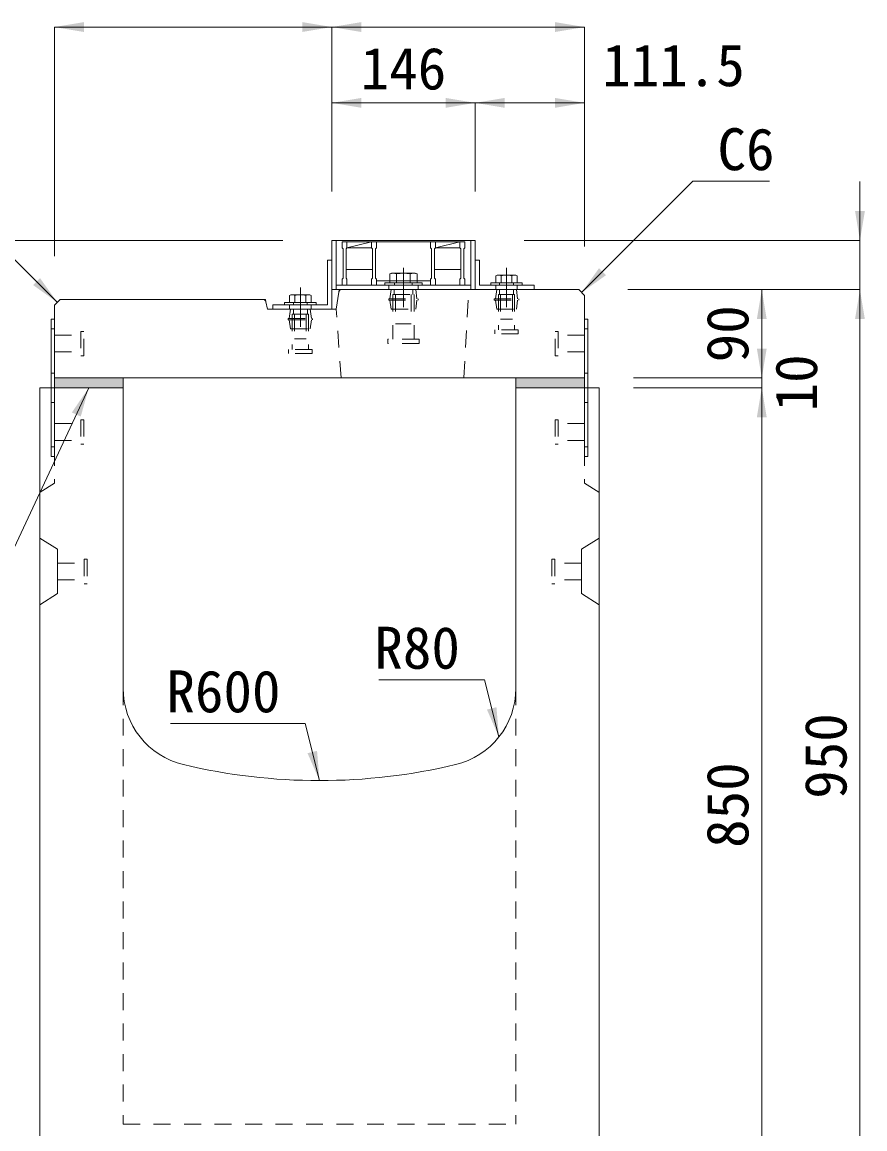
# Model space of a CAD drawing. Units: millimetres at full size. Extents: x -1934 to 78146, y -143454 to -112471.
# Drawn here: x 48849 to 49708, y -133140 to -132013 of the extents above; entities that cross this region are included whole.
import ezdxf
from ezdxf.enums import TextEntityAlignment as Align

# ---------------------------------------------------------------- set-up
doc = ezdxf.new("R2010")
doc.units = ezdxf.units.MM
doc.header["$LTSCALE"] = 23
for name, pattern in [('CHAIN', [18.5, 12, -1.5, 3.5, -1.5]), ('USER2', [1.35, 0.75, -0.6]), ('USER3', [1.35, 0.75, -0.6])]:
    doc.linetypes.add(name, pattern=pattern)
for name, color, linetype, lineweight in [('インサート', 92, 'USER2', 9), ('グレーチング', 7, 'Continuous', 9), ('ジョイント', 7, 'Continuous', 5), ('モルタル', 7, 'Continuous', 13), ('作業エリア', 11, 'Continuous', 13), ('受枠', 3, 'Continuous', 13), ('寸法線', 7, 'Continuous', 13), ('引出線', 4, 'Continuous', 13), ('本体', 2, 'Continuous', 13), ('ｲﾝｻｰﾄ', 3, 'USER3', 5)]:
    doc.layers.add(name, color=color, linetype=linetype, lineweight=lineweight)
doc.layers.add('ハッチング_モルタル', color=30, linetype='Continuous')
doc.styles.add('ＭＳ ゴシック', font='')
doc.styles.get('ＭＳ ゴシック').set_extended_font_data('MS Gothic')

# ---------------------------------------------------------------- blocks, each defined once
blk = doc.blocks.new('filled_arrow')
at = {"color": 0, "linetype": 'Continuous', "lineweight": -2}
blk.add_solid([(7.5, 1.25), (0, 0), (7.5, -1.25)], dxfattribs=at)

msp = doc.modelspace()

# ---------------------------------------------------------------- hatches: boundary and pattern name
at = {"layer": 'ハッチング_モルタル'}
for points in [[(48952.11, -132385.71), (48952.11, -132375.71), (48882.11, -132375.71), (48882.11, -132385.71)], [(49422.11, -132385.71), (49422.11, -132375.71), (49352.11, -132375.71), (49352.11, -132385.71)]]:
    msp.add_hatch(color=256, dxfattribs=at).paths.add_polyline_path(points)

# ---------------------------------------------------------------- linework, layer by layer
at = {"layer": 'インサート', "linetype": 'Continuous', "lineweight": 13}
for p, q in [((49225.62, -132268.91), (49223.76, -132269.76)), ((49223.76, -132269.76), (49223.76, -132278.91)), ((49249.61, -132268.91), (49225.62, -132268.91)), ((49249.61, -132268.91), (49251.46, -132269.76)), ((49251.46, -132269.76), (49251.46, -132278.91)), ((49333.13, -132270.91), (49331.66, -132271.76)), ((49331.66, -132271.76), (49331.66, -132278.91)), ((49333.13, -132270.91), (49352.1, -132270.91)), ((49352.1, -132270.91), (49353.56, -132271.76)), ((49353.56, -132271.76), (49353.56, -132278.91)), ((49251.46, -132278.91), (49223.76, -132278.91)), ((49331.66, -132278.91), (49353.56, -132278.91)), ((49123.13, -132290.91), (49121.66, -132291.76)), ((49121.66, -132291.76), (49121.66, -132298.91)), ((49123.13, -132290.91), (49142.1, -132290.91)), ((49142.1, -132290.91), (49143.56, -132291.76)), ((49143.56, -132291.76), (49143.56, -132298.91)), ((49121.66, -132298.91), (49143.56, -132298.91))]:
    msp.add_line(p, q, dxfattribs=at)
at = {"layer": 'インサート', "linetype": 'Continuous', "lineweight": 5}
for p, q in [((49230.69, -132269.76), (49230.69, -132278.91)), ((49244.54, -132269.76), (49244.54, -132278.91)), ((49337.14, -132271.76), (49337.14, -132278.91)), ((49348.09, -132271.76), (49348.09, -132278.91)), ((49127.14, -132291.76), (49127.14, -132298.91)), ((49138.09, -132291.76), (49138.09, -132298.91))]:
    msp.add_line(p, q, dxfattribs=at)
at = {"layer": 'インサート', "linetype": 'Continuous'}
for p, q in [((49256.61, -132278.91), (49218.61, -132278.91)), ((49218.61, -132278.91), (49218.61, -132281.21)), ((49256.61, -132281.21), (49218.61, -132281.21)), ((49256.61, -132278.91), (49256.61, -132281.21)), ((49326.61, -132278.91), (49358.61, -132278.91)), ((49326.61, -132278.91), (49326.61, -132281.21)), ((49326.61, -132281.21), (49358.61, -132281.21)), ((49358.61, -132278.91), (49358.61, -132281.21)), ((49116.61, -132298.91), (49148.61, -132298.91)), ((49116.61, -132298.91), (49116.61, -132301.21)), ((49116.61, -132301.21), (49148.61, -132301.21)), ((49148.61, -132298.91), (49148.61, -132301.21))]:
    msp.add_line(p, q, dxfattribs=at)
at = {"layer": 'インサート'}
for p, q in [((49228.61, -132278.91), (49228.61, -132281.21)), ((49246.61, -132278.91), (49246.61, -132281.21)), ((49335.61, -132278.91), (49335.61, -132281.21)), ((49349.61, -132278.91), (49349.61, -132281.21)), ((49222.61, -132294.96), (49252.61, -132294.96)), ((49222.61, -132294.96), (49222.61, -132296.46)), ((49223.86, -132294.96), (49225.11, -132285.71)), ((49225.11, -132285.71), (49250.11, -132285.71)), ((49226.71, -132290.71), (49248.51, -132290.71)), ((49226.71, -132290.71), (49226.71, -132336.21)), ((49228.16, -132285.71), (49228.16, -132290.71)), ((49229.61, -132290.71), (49229.61, -132320.71)), ((49245.61, -132290.71), (49245.61, -132320.71)), ((49247.06, -132285.71), (49247.06, -132290.71)), ((49248.51, -132290.71), (49248.51, -132336.21)), ((49251.36, -132294.96), (49250.11, -132285.71)), ((49252.61, -132294.96), (49252.61, -132296.46)), ((49330.11, -132294.96), (49355.11, -132294.96)), ((49330.11, -132294.96), (49330.11, -132296.46)), ((49331.36, -132294.96), (49332.61, -132285.71)), ((49332.61, -132285.71), (49352.61, -132285.71)), ((49334.36, -132290.71), (49350.86, -132290.71)), ((49334.36, -132290.71), (49334.36, -132326.71)), ((49335.49, -132285.71), (49335.49, -132290.71)), ((49336.61, -132290.71), (49336.61, -132315.71)), ((49348.61, -132290.71), (49348.61, -132315.71)), ((49349.74, -132285.71), (49349.74, -132290.71)), ((49350.86, -132290.71), (49350.86, -132326.71)), ((49353.86, -132294.96), (49352.61, -132285.71)), ((49355.11, -132294.96), (49355.11, -132296.46)), ((49121.36, -132314.96), (49122.61, -132305.71)), ((49122.61, -132305.71), (49142.61, -132305.71)), ((49125.49, -132305.71), (49125.49, -132310.71)), ((49125.61, -132298.91), (49125.61, -132301.21)), ((49139.61, -132298.91), (49139.61, -132301.21)), ((49139.74, -132305.71), (49139.74, -132310.71)), ((49143.86, -132314.96), (49142.61, -132305.71)), ((49222.61, -132296.46), (49252.61, -132296.46)), ((49223.86, -132296.46), (49225.11, -132305.71)), ((49225.11, -132305.71), (49250.11, -132305.71)), ((49251.36, -132296.46), (49250.11, -132305.71)), ((49330.11, -132296.46), (49355.11, -132296.46)), ((49331.36, -132296.46), (49332.61, -132305.71)), ((49332.61, -132305.71), (49352.61, -132305.71)), ((49353.86, -132296.46), (49352.61, -132305.71)), ((49120.11, -132314.96), (49145.11, -132314.96)), ((49120.11, -132314.96), (49120.11, -132316.46)), ((49120.11, -132316.46), (49145.11, -132316.46)), ((49121.36, -132316.46), (49122.61, -132325.71)), ((49124.36, -132310.71), (49140.86, -132310.71)), ((49124.36, -132310.71), (49124.36, -132346.71)), ((49126.61, -132310.71), (49126.61, -132335.71)), ((49138.61, -132310.71), (49138.61, -132335.71)), ((49140.86, -132310.71), (49140.86, -132346.71)), ((49143.86, -132316.46), (49142.61, -132325.71)), ((49145.11, -132314.96), (49145.11, -132316.46)), ((49336.61, -132315.71), (49348.61, -132315.71)), ((48912.11, -132328.21), (48909.11, -132328.21)), ((48909.11, -132328.21), (48909.11, -132353.21)), ((48912.11, -132353.21), (48912.11, -132328.21)), ((49122.61, -132325.71), (49142.61, -132325.71)), ((49229.61, -132320.71), (49245.61, -132320.71)), ((49330.61, -132330.71), (49330.61, -132326.71)), ((49354.61, -132326.71), (49330.61, -132326.71)), ((49354.61, -132326.71), (49354.61, -132330.71)), ((49392.11, -132328.21), (49395.11, -132328.21)), ((49392.11, -132353.21), (49392.11, -132328.21)), ((49395.11, -132328.21), (49395.11, -132353.21)), ((48882.11, -132332.21), (48909.11, -132332.21)), ((48882.11, -132332.21), (48882.11, -132349.21)), ((49126.61, -132335.71), (49138.61, -132335.71)), ((49221.61, -132340.71), (49221.61, -132336.21)), ((49253.61, -132336.21), (49221.61, -132336.21)), ((49253.61, -132336.21), (49253.61, -132340.71)), ((49354.61, -132330.71), (49330.61, -132330.71)), ((49422.11, -132332.21), (49395.11, -132332.21)), ((49422.11, -132332.21), (49422.11, -132349.21)), ((48882.11, -132349.21), (48909.11, -132349.21)), ((49120.61, -132350.71), (49120.61, -132346.71)), ((49144.61, -132346.71), (49120.61, -132346.71)), ((49144.61, -132350.71), (49120.61, -132350.71)), ((49144.61, -132346.71), (49144.61, -132350.71)), ((49253.61, -132340.71), (49221.61, -132340.71)), ((49422.11, -132349.21), (49395.11, -132349.21)), ((48909.11, -132353.21), (48912.11, -132353.21)), ((49395.11, -132353.21), (49392.11, -132353.21))]:
    msp.add_line(p, q, dxfattribs=at)
at = {"layer": 'インサート', "linetype": 'Continuous', "lineweight": 5}
for centre, radius, start, end in [((49227.23, -132276.42), 7.5, 62.50883, 117.49117), ((49237.61, -132297.65), 28.73, 76.05376, 103.94624), ((49248, -132276.42), 7.5, 62.50883, 117.49117), ((49334.4, -132275.76), 4.85, 55.61575, 124.38425), ((49342.61, -132289.03), 18.12, 72.41205, 107.58795), ((49350.83, -132275.76), 4.85, 55.61575, 124.38425), ((49124.4, -132295.76), 4.85, 55.61575, 124.38425), ((49132.61, -132309.03), 18.12, 72.41205, 107.58795), ((49140.83, -132295.76), 4.85, 55.61575, 124.38425)]:
    msp.add_arc(centre, radius, start, end, dxfattribs=at)
at = {"layer": 'グレーチング'}
for p, q in [((49175.11, -132237.21), (49175.11, -132243.21)), ((49175.11, -132237.21), (49300.11, -132237.21)), ((49180.11, -132237.21), (49180.11, -132243.21)), ((49180.11, -132243.21), (49205.11, -132237.21)), ((49205.11, -132237.21), (49205.11, -132243.21)), ((49210.11, -132237.21), (49210.11, -132243.21)), ((49265.11, -132237.21), (49265.11, -132243.21)), ((49270.11, -132243.21), (49295.11, -132237.21)), ((49270.11, -132237.21), (49270.11, -132243.21)), ((49295.11, -132237.21), (49295.11, -132243.21)), ((49300.11, -132237.21), (49300.11, -132243.21)), ((49175.11, -132243.21), (49176.11, -132244.21)), ((49176.11, -132244.21), (49176.11, -132274.21)), ((49180.11, -132243.21), (49179.11, -132244.21)), ((49179.11, -132244.21), (49179.11, -132274.21)), ((49180.11, -132243.21), (49205.11, -132243.21)), ((49205.11, -132243.21), (49206.11, -132244.21)), ((49206.11, -132244.21), (49206.11, -132274.21)), ((49210.11, -132243.21), (49209.11, -132244.21)), ((49209.11, -132244.21), (49209.11, -132274.21)), ((49265.11, -132243.21), (49266.11, -132244.21)), ((49266.11, -132244.21), (49266.11, -132274.21)), ((49270.11, -132243.21), (49269.11, -132244.21)), ((49269.11, -132244.21), (49269.11, -132274.21)), ((49270.11, -132243.21), (49295.11, -132243.21)), ((49295.11, -132243.21), (49296.11, -132244.21)), ((49296.11, -132244.21), (49296.11, -132274.21)), ((49300.11, -132243.21), (49299.11, -132244.21)), ((49299.11, -132244.21), (49299.11, -132274.21)), ((49206.11, -132265.21), (49179.11, -132265.21)), ((49296.11, -132265.21), (49269.11, -132265.21)), ((49175.11, -132275.21), (49176.11, -132274.21)), ((49175.11, -132281.21), (49175.11, -132275.21)), ((49175.11, -132281.21), (49180.11, -132281.21)), ((49180.11, -132275.21), (49179.11, -132274.21)), ((49180.11, -132281.21), (49180.11, -132275.21)), ((49205.11, -132275.21), (49206.11, -132274.21)), ((49205.11, -132281.21), (49205.11, -132275.21)), ((49205.11, -132281.21), (49210.11, -132281.21)), ((49210.11, -132275.21), (49209.11, -132274.21)), ((49210.11, -132281.21), (49210.11, -132275.21)), ((49265.11, -132276.71), (49210.11, -132276.71)), ((49265.11, -132275.21), (49266.11, -132274.21)), ((49265.11, -132281.21), (49265.11, -132275.21)), ((49265.11, -132281.21), (49270.11, -132281.21)), ((49270.11, -132275.21), (49269.11, -132274.21)), ((49270.11, -132281.21), (49270.11, -132275.21)), ((49295.11, -132275.21), (49296.11, -132274.21)), ((49295.11, -132281.21), (49295.11, -132275.21)), ((49295.11, -132281.21), (49300.11, -132281.21)), ((49300.11, -132275.21), (49299.11, -132274.21)), ((49300.11, -132281.21), (49300.11, -132275.21))]:
    msp.add_line(p, q, dxfattribs=at)
at = {"layer": 'ジョイント'}
for p, q in [((48878.91, -132315.71), (48882.11, -132315.71)), ((48878.91, -132315.71), (48878.91, -132455.71)), ((48882.11, -132315.71), (48882.11, -132455.71)), ((49422.11, -132315.71), (49425.31, -132315.71)), ((49422.11, -132315.71), (49422.11, -132455.71)), ((49425.31, -132315.71), (49425.31, -132455.71)), ((48878.91, -132455.71), (48882.11, -132455.71)), ((49422.11, -132455.71), (49425.31, -132455.71))]:
    msp.add_line(p, q, dxfattribs=at)
at = {"layer": 'ジョイント', "linetype": 'USER2'}
for p, q in [((48878.91, -132325.71), (48882.11, -132325.71)), ((49422.11, -132325.71), (49425.31, -132325.71)), ((48878.91, -132370.71), (48882.11, -132370.71)), ((49422.11, -132370.71), (49425.31, -132370.71)), ((48878.91, -132400.71), (48882.11, -132400.71)), ((49422.11, -132400.71), (49425.31, -132400.71)), ((48878.91, -132445.71), (48882.11, -132445.71)), ((49422.11, -132445.71), (49425.31, -132445.71))]:
    msp.add_line(p, q, dxfattribs=at)
at = {"layer": 'モルタル'}
for points in [[(48882.11, -132375.71), (48952.11, -132375.71), (48952.11, -132385.71), (48882.11, -132385.71)], [(49422.11, -132375.71), (49352.11, -132375.71), (49352.11, -132385.71), (49422.11, -132385.71)]]:
    msp.add_lwpolyline(points, close=True, dxfattribs=at)
at = {"layer": '作業エリア'}
for p, q in [((49172.11, -132285.71), (49171.73, -132288.27)), ((49174.7, -132285.71), (49172.11, -132285.71)), ((49094.65, -132295.71), (49097.11, -132295.71)), ((49097.11, -132295.71), (49097.6, -132298.13))]:
    msp.add_line(p, q, dxfattribs=at)
at = {"layer": '受枠'}
for p, q in [((49164.61, -132235.71), (49310.61, -132235.71)), ((49164.61, -132235.71), (49164.61, -132285.71)), ((49169.11, -132235.71), (49169.11, -132285.71)), ((49306.11, -132235.71), (49306.11, -132285.71)), ((49310.61, -132235.71), (49310.61, -132285.71)), ((49160.11, -132301.21), (49160.11, -132255.71)), ((49160.11, -132255.71), (49164.61, -132255.71)), ((49164.61, -132255.71), (49164.61, -132305.71)), ((49315.11, -132255.71), (49310.61, -132255.71)), ((49315.11, -132281.21), (49315.11, -132255.71)), ((49169.11, -132281.21), (49306.11, -132281.21)), ((49370.61, -132281.21), (49315.11, -132281.21)), ((49370.61, -132285.71), (49370.61, -132281.21)), ((49164.61, -132285.71), (49310.61, -132285.71)), ((49310.61, -132285.71), (49370.61, -132285.71)), ((49104.61, -132305.71), (49104.61, -132301.21)), ((49104.61, -132301.21), (49160.11, -132301.21)), ((49164.61, -132305.71), (49104.61, -132305.71))]:
    msp.add_line(p, q, dxfattribs=at)
at = {"layer": '受枠', "linetype": 'CHAIN'}
for p, q in [((49237.61, -132263.46), (49237.61, -132303.46)), ((49342.61, -132263.46), (49342.61, -132303.46)), ((49132.61, -132283.46), (49132.61, -132323.46))]:
    msp.add_line(p, q, dxfattribs=at)
at = {"layer": '受枠', "linetype": 'USER2'}
for p, q in [((49222.61, -132281.21), (49222.61, -132285.71)), ((49252.61, -132281.21), (49252.61, -132285.71)), ((49331.61, -132281.21), (49331.61, -132285.71)), ((49353.61, -132281.21), (49353.61, -132285.71)), ((49121.61, -132301.21), (49121.61, -132305.71)), ((49143.61, -132301.21), (49143.61, -132305.71))]:
    msp.add_line(p, q, dxfattribs=at)
at = {"layer": '寸法線'}
for p, q in [((48882.11, -132018.29), (49164.61, -132018.29)), ((48882.11, -132251.71), (48882.11, -132018.29)), ((49164.61, -132185.71), (49164.61, -132018.29)), ((49164.61, -132018.29), (49422.11, -132018.29)), ((49164.61, -132185.71), (49164.61, -132018.29)), ((49422.11, -132241.71), (49422.11, -132018.29)), ((49164.61, -132095.52), (49310.61, -132095.52)), ((49164.61, -132185.71), (49164.61, -132095.52)), ((49310.61, -132185.71), (49310.61, -132095.52)), ((49310.61, -132095.52), (49422.11, -132095.52)), ((49310.61, -132185.71), (49310.61, -132095.52)), ((49422.11, -132241.71), (49422.11, -132095.52)), ((49702.6, -132345.71), (49702.6, -132175.71)), ((49114.61, -132235.71), (48440.14, -132235.71)), ((49360.61, -132235.71), (49702.6, -132235.71)), ((49466.11, -132285.71), (49602.6, -132285.71)), ((49466.11, -132285.71), (49702.6, -132285.71)), ((49466.11, -132285.71), (49702.6, -132285.71)), ((49602.6, -132375.71), (49602.6, -132285.71)), ((49702.6, -133235.71), (49702.6, -132285.71)), ((49602.6, -132315.71), (49602.6, -132445.71)), ((49472.11, -132375.71), (49602.6, -132375.71)), ((49472.11, -132375.71), (49602.6, -132375.71)), ((49472.11, -132385.71), (49602.6, -132385.71)), ((49472.11, -132385.71), (49602.6, -132385.71)), ((49602.6, -133235.71), (49602.6, -132385.71))]:
    msp.add_line(p, q, dxfattribs=at)
at = {"layer": '引出線'}
for points in [[(49419.11, -132288.71), (49532.49, -132175.34), (49610.49, -132175.34)], [(48885.11, -132298.71), (48780.95, -132194.55), (48702.95, -132194.55)], [(48917.11, -132385.71), (48841.17, -132548.57), (48590.26, -132548.57)], [(49334.87, -132741.29), (49320.16, -132683.09), (49212.47, -132683.09)], [(49152.12, -132785.72), (49137.41, -132727.51), (49000.48, -132727.51)]]:
    msp.add_lwpolyline(points, dxfattribs=at)
at = {"layer": '本体'}
for p, q in [((49171.73, -132288.27), (49169.11, -132305.71)), ((49174.7, -132285.71), (49416.11, -132285.71)), ((49416.11, -132285.71), (49422.11, -132291.71)), ((49422.11, -132291.71), (49422.11, -132385.71)), ((48882.11, -132301.71), (48888.11, -132295.71)), ((48882.11, -132301.71), (48882.11, -132385.71)), ((48888.11, -132295.71), (49094.65, -132295.71)), ((49097.6, -132298.13), (49099.11, -132305.71)), ((49099.11, -132305.71), (49169.11, -132305.71)), ((48882.11, -132375.71), (49422.11, -132375.71)), ((48882.11, -132385.71), (48952.11, -132385.71)), ((49352.11, -132385.71), (49422.11, -132385.71))]:
    msp.add_line(p, q, dxfattribs=at)
at = {"layer": '本体', "linetype": 'USER2', "lineweight": 15}
for p, q in [((49299.11, -132375.71), (49304.11, -132285.71)), ((49174.11, -132375.71), (49169.11, -132305.71))]:
    msp.add_line(p, q, dxfattribs=at)
at = {"layer": '本体', "lineweight": 20}
for p, q in [((48867.11, -133235.71), (48867.11, -132385.71)), ((48952.11, -132385.71), (48867.11, -132385.71)), ((48952.11, -132691.68), (48952.11, -132385.71)), ((49352.11, -132691.68), (49352.11, -132385.71)), ((49437.11, -132385.71), (49352.11, -132385.71)), ((49422.11, -132385.71), (49352.11, -132385.71)), ((49437.11, -133235.71), (49437.11, -132385.71))]:
    msp.add_line(p, q, dxfattribs=at)
at = {"layer": '本体', "linetype": 'USER3', "lineweight": 9}
for p, q in [((48882.11, -132385.71), (48882.11, -132482.71)), ((49422.11, -132385.71), (49422.11, -132482.71)), ((48882.11, -132482.71), (48867.11, -132492.21)), ((49422.11, -132482.71), (49437.11, -132492.21)), ((48952.11, -132691.68), (48952.11, -133135.71)), ((49352.11, -132691.68), (49352.11, -133135.71)), ((48952.11, -133135.71), (49352.11, -133135.71))]:
    msp.add_line(p, q, dxfattribs=at)
at = {"layer": '本体', "lineweight": 9}
for p, q in [((48867.11, -132538.72), (48885.31, -132550.22)), ((49437.11, -132538.72), (49418.91, -132550.22)), ((48885.31, -132550.22), (48885.31, -132595.21)), ((49418.91, -132550.22), (49418.91, -132595.21)), ((48867.11, -132606.71), (48885.31, -132595.21)), ((49437.11, -132606.71), (49418.91, -132595.21))]:
    msp.add_line(p, q, dxfattribs=at)
at = {"layer": '本体'}
for centre, start, end in [((49174.7, -132288.71), 90, 171.46923), ((49094.65, -132298.71), 11.30993, 90)]:
    msp.add_arc(centre, 3, start, end, dxfattribs=at)
at = {"layer": '本体', "lineweight": 20}
for centre, radius, start, end in [((49032.11, -132691.68), 80, 180, 256.6576), ((49272.11, -132691.68), 80, 283.34225, 0), ((49152.12, -132185.72), 600, 256.6576, 283.34225)]:
    msp.add_arc(centre, radius, start, end, dxfattribs=at)
at = {"layer": 'ｲﾝｻｰﾄ'}
for p, q in [((48909.11, -132418.22), (48912.11, -132418.22)), ((48909.11, -132418.22), (48909.11, -132443.21)), ((48912.11, -132418.22), (48912.11, -132443.21)), ((49392.11, -132418.22), (49392.11, -132443.21)), ((49395.12, -132418.22), (49392.11, -132418.22)), ((49395.12, -132418.22), (49395.12, -132443.21)), ((48882.11, -132422.21), (48909.11, -132422.21)), ((49422.12, -132422.21), (49395.12, -132422.21)), ((48882.11, -132439.22), (48909.11, -132439.22)), ((49422.12, -132439.22), (49395.12, -132439.22)), ((48909.11, -132443.21), (48912.11, -132443.21)), ((49395.12, -132443.21), (49392.11, -132443.21)), ((48885.31, -132564.21), (48912.31, -132564.21)), ((48885.31, -132564.21), (48885.31, -132581.22)), ((48912.31, -132560.22), (48912.31, -132585.21)), ((48912.31, -132560.22), (48915.32, -132560.22)), ((48915.32, -132560.22), (48915.32, -132585.21)), ((49391.91, -132560.22), (49388.91, -132560.22)), ((49388.91, -132560.22), (49388.91, -132585.21)), ((49391.91, -132560.22), (49391.91, -132585.21)), ((49418.91, -132564.21), (49391.91, -132564.21)), ((49418.91, -132564.21), (49418.91, -132581.22)), ((48885.31, -132581.22), (48912.31, -132581.22)), ((48912.31, -132585.21), (48915.32, -132585.21)), ((49391.91, -132585.21), (49388.91, -132585.21)), ((49418.91, -132581.22), (49391.91, -132581.22))]:
    msp.add_line(p, q, dxfattribs=at)

# ---------------------------------------------------------------- block references
at = {"layer": '寸法線', "xscale": 4, "yscale": 4}
for p in [(48882.11, -132018.29), (49164.61, -132018.29), (49164.61, -132095.52), (49310.61, -132095.52)]:
    msp.add_blockref('filled_arrow', p, dxfattribs=at)
for p, rotation in [((49164.61, -132018.29), 180), ((49422.11, -132018.29), 180), ((49310.61, -132095.52), 180), ((49422.11, -132095.52), 180), ((49702.6, -132235.71), 90), ((49602.6, -132285.71), 270), ((49702.6, -132285.71), 270), ((49702.6, -132285.71), 270), ((49602.6, -132375.71), 90), ((49602.6, -132375.71), 90), ((49602.6, -132385.71), 270), ((49602.6, -132385.71), 270)]:
    msp.add_blockref('filled_arrow', p, dxfattribs=dict(at, rotation=rotation))
at = {"layer": '引出線', "xscale": 4, "yscale": 4}
for p, rotation in [((49419.11, -132288.71), 45), ((48885.11, -132298.71), 135), ((48917.11, -132385.71), 245), ((49334.87, -132741.29), 104.2), ((49152.12, -132785.72), 104.2)]:
    msp.add_blockref('filled_arrow', p, dxfattribs=dict(at, rotation=rotation))

# ---------------------------------------------------------------- texts
at = {"layer": '寸法線', "style": 'ＭＳ ゴシック'}
for s, p in [('146', (49237.61, -132060.52)), ('111.5', (49512.69, -132057.16))]:
    msp.add_text(s, height=42.72, dxfattribs=at).set_placement(p, align=Align.MIDDLE_CENTER)
for s, p in [('90', (49567.6, -132330.71)), ('10', (49637.6, -132380.71)), ('950', (49667.6, -132760.71)), ('850', (49567.6, -132810.71))]:
    msp.add_text(s, height=42.72, rotation=90, dxfattribs=at).set_placement(p, align=Align.MIDDLE_CENTER)
at = {"layer": '引出線', "style": 'ＭＳ ゴシック'}
msp.add_text('C6', height=42.72, dxfattribs=at).set_placement((49557.49, -132121.34), align=Align.TOP_LEFT)
for s, p in [('R80', (49295.16, -132629.09)), ('R600', (49112.41, -132673.51))]:
    msp.add_text(s, height=42.72, dxfattribs=at).set_placement(p, align=Align.TOP_RIGHT)

doc.saveas('drawing.dxf')
